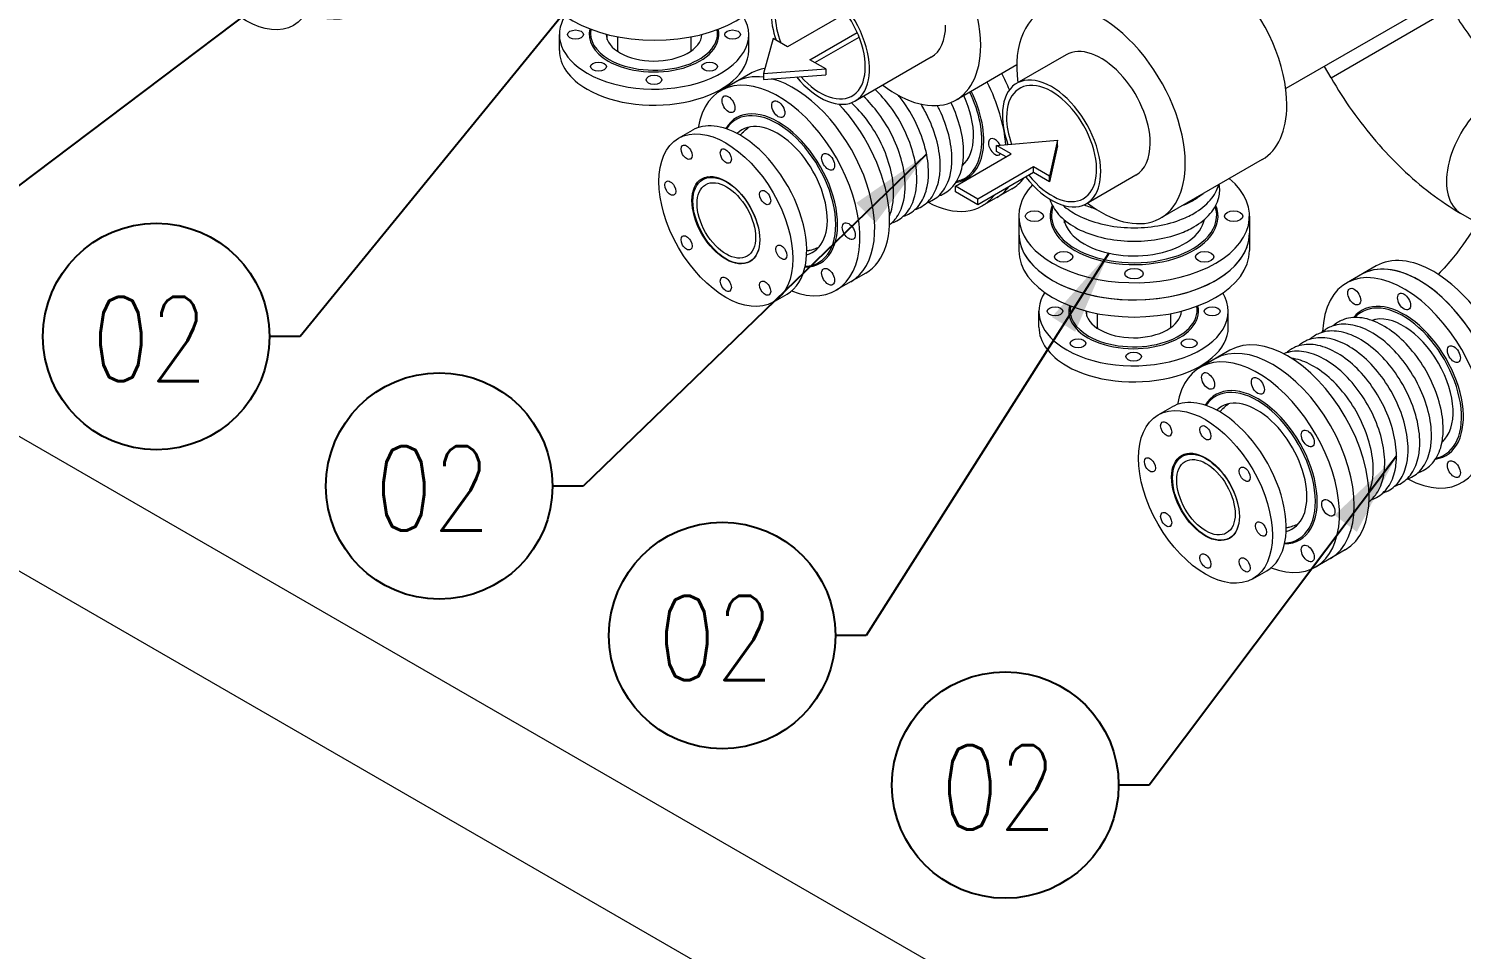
# Model space of a CAD drawing. Header units: millimetres. Extents: x -312439 to 477422, y -331570 to 212570.
# Drawn here: x 345390 to 347513, y 136313 to 137678 of the extents above; entities that cross this region are included whole.
import ezdxf

# ---------------------------------------------------------------- set-up
doc = ezdxf.new("R2010")
doc.units = ezdxf.units.MM
doc.layers.add('ARCONDTEXTO', color=4, linetype='Continuous')
doc.layers.add('TEXTO FORMATO', color=4, linetype='Continuous')
doc.styles.add('ROMAND', font='ROMAND.SHX')
doc.styles.add('ROMANS', font='romans.shx', dxfattribs={"height": 187.5})
doc.dimstyles.new('1-50 (MILIMETRO)', dxfattribs={"dimscale": 0, "dimtxt": 125, "dimasz": 125, "dimexe": 100, "dimexo": 100, "dimgap": 50, "dimtad": 0, "dimdec": 0, "dimzin": 0, "dimdsep": 46, "dimtxsty": 'ROMAND', "dimcen": -390, "dimclrd": 1, "dimclre": 1, "dimclrt": 3, "dimadec": 0, "dimazin": 0, "dimtfac": 1, "dimtdec": 0, "dimtix": 1, "dimtmove": 2, "dimatfit": 2, "dimfxl": 1, "dimtvp": 1, "dimtolj": 1, "dimtzin": 0, "dimarcsym": 0})

msp = doc.modelspace()

# ---------------------------------------------------------------- linework, layer by layer
at = {"color": 5, "linetype": 'Continuous', "lineweight": 0, "extrusion": (4.44089e-16, 0.816497, 0.57735)}
for p, q in [((341209.323, 139479.928), (347825.272, 135660.208)), ((341122.794, 139330.057), (347738.744, 135510.337)), ((347569.913, 137772.514), (347252.718, 137589.381)), ((347319.853, 137605.409), (347498.362, 137708.471)), ((346927.52, 137639.64), (346854.26, 137597.344)), ((346727.474, 137636.131), (346614.639, 137570.986)), ((346854.226, 137624.459), (346764.216, 137572.492)), ((347319.853, 137605.409), (347310.009, 137622.458)), ((346777.299, 137479.17), (346774.052, 137477.295)), ((347217.789, 137484.362), (347067.325, 137397.492)), ((347030.583, 137461.131), (346957.323, 137418.835)), ((347816.439, 137228.82), (347512.169, 137404.49)), ((347130.928, 137390.645), (347130.928, 137394.395))]:
    msp.add_line(p, q, dxfattribs=at)
at = {"color": 4, "linetype": 'Continuous', "lineweight": 0, "extrusion": (4.44089e-16, 0.816497, 0.57735)}
for p, q in [((346597.08, 137699.032), (346514.531, 137651.372)), ((346176.624, 137645.828), (346176.624, 137669.628)), ((346247.599, 137662.111), (346247.599, 137669.719)), ((346263.154, 137645.403), (346263.154, 137666.203)), ((346372.033, 137645.403), (346372.033, 137666.203)), ((346457.091, 137645.828), (346457.091, 137669.628)), ((346493.16, 137663.711), (346479.11, 137611.745)), ((346514.531, 137651.372), (346493.16, 137663.711)), ((346547.747, 137632.195), (346617.852, 137672.67)), ((346555.146, 137627.923), (346620.736, 137665.791)), ((346479.11, 137611.745), (346571.236, 137618.634)), ((346571.236, 137618.634), (346547.747, 137632.195)), ((346571.236, 137618.634), (346571.236, 137610.09)), ((346459.542, 137611.79), (346415.548, 137586.39)), ((346479.11, 137611.745), (346479.11, 137603.201)), ((346479.11, 137603.201), (346571.236, 137610.09)), ((346353.132, 137515.848), (346373.743, 137527.748)), ((346388.988, 137454.594), (346396.514, 137458.94)), ((346846.901, 137440.865), (346802.907, 137415.465)), ((346857.198, 137400.32), (346857.198, 137349.52)), ((346925.171, 137390.645), (346925.171, 137394.395)), ((347198.902, 137400.32), (347198.902, 137349.52)), ((346458.982, 137333.361), (346461.901, 137335.046)), ((347386.505, 137326.607), (347342.511, 137301.207)), ((346630.394, 137315.865), (346586.4, 137290.465)), ((346493.365, 137272.957), (346513.977, 137284.857)), ((346887.08, 137235.645), (346887.08, 137259.445)), ((346958.056, 137251.929), (346958.056, 137259.537)), ((346973.61, 137235.22), (346973.61, 137256.02)), ((347082.49, 137235.22), (347082.49, 137256.02)), ((347167.547, 137235.645), (347167.547, 137259.445)), ((347384.877, 137247.178), (347381.629, 137245.304)), ((347169.999, 137201.607), (347126.005, 137176.207)), ((347063.588, 137105.666), (347084.2, 137117.566)), ((347487.755, 137068.987), (347484.508, 137067.113)), ((347099.444, 137044.412), (347106.971, 137048.758)), ((347169.438, 136923.179), (347172.357, 136924.864)), ((347340.851, 136905.683), (347296.857, 136880.283)), ((347203.822, 136862.775), (347224.433, 136874.675))]:
    msp.add_line(p, q, dxfattribs=at)
at = {"color": 1, "linetype": 'Continuous', "lineweight": 0, "extrusion": (4.44089e-16, 0.816497, 0.57735)}
for p, q in [((346824.435, 137504.972), (346914.443, 137513.084)), ((346914.443, 137513.084), (346902.511, 137459.895)), ((346914.443, 137504.541), (346914.443, 137513.084)), ((346763.256, 137444.974), (346845.806, 137492.634)), ((346824.435, 137496.429), (346824.435, 137504.972)), ((346845.806, 137492.634), (346824.435, 137504.972)), ((346838.407, 137488.362), (346824.435, 137496.429)), ((346914.443, 137504.541), (346902.511, 137451.352)), ((346879.022, 137473.456), (346796.473, 137425.796)), ((346879.022, 137464.913), (346879.022, 137473.456)), ((346902.511, 137459.895), (346879.022, 137473.456)), ((346879.022, 137464.913), (346796.473, 137417.253)), ((346902.511, 137451.352), (346879.022, 137464.913)), ((346902.511, 137451.352), (346902.511, 137459.895)), ((346763.256, 137436.431), (346763.256, 137444.974)), ((346796.473, 137425.796), (346763.256, 137444.974)), ((346796.473, 137417.253), (346763.256, 137436.431)), ((346796.473, 137417.253), (346796.473, 137425.796))]:
    msp.add_line(p, q, dxfattribs=at)
at = {"color": 4, "linetype": 'Continuous', "lineweight": 0}
for centre, major_axis, start_param, end_param in [((345790.518, 137848.61), (-85.426, 147.962), 2.51913722, 6.89266877), ((346317.593, 137759.703), (-170.852, 0), 0, 3.14159265), ((346316.857, 137669.628), (-140.233, 0), 5.93304267, 7.06858347), ((346316.857, 137669.628), (-140.233, 0), 0.78539816, 3.48229878), ((346316.857, 137669.628), (96.142, 0), 2.98987482, 3.92699082), ((346316.857, 137671.228), (94.183, 0), 3.02695683, 3.92699082), ((346316.857, 137671.228), (-71.035, 0), 0.02553219, 3.1064533), ((346316.857, 137669.628), (96.142, 0), 3.92699082, 6.42546663), ((346316.857, 137671.228), (94.183, 0), 3.92699082, 6.38821398), ((346316.857, 137645.828), (140.233, 0), 3.14159265, 3.92699082), ((346316.857, 137645.828), (140.233, 0), 3.92699082, 6.28318531), ((346317.593, 137645.403), (54.44, 0), 3.14159265, 3.17467061), ((346317.593, 137645.403), (54.44, 0), 6.28301823, 6.28318531), ((346544.968, 137463.828), (85.426, -147.962), 2.91319563, 3.14159265), ((346500.974, 137438.428), (-85.426, 147.962), 2.51913722, 6.89266877), ((346522.971, 137451.128), (85.426, -147.962), 2.72774127, 3.14159265), ((346522.971, 137451.128), (85.426, -147.962), 0, 2.62345677), ((346717.481, 137563.428), (-85.426, 147.962), 4.01479336, 4.62143646), ((346739.478, 137576.128), (-85.426, 147.962), 4.46349798, 4.62143646), ((346717.481, 137563.428), (-62.156, 107.657), 2.91551375, 4.58723104), ((346716.095, 137562.628), (61.176, -105.96), 6.09968131, 7.72680837), ((346716.095, 137562.628), (52.358, -90.686), 0.10748611, 1.42205678), ((346500.974, 137438.428), (-62.156, 107.657), 2.82283109, 6.58897491), ((346499.589, 137437.628), (61.176, -105.96), 5.99359156, 9.70107507), ((346544.968, 137463.828), (85.426, -147.962), 0, 1.96685452), ((346443.86, 137406.303), (-70.117, 121.446), 5.49778714, 6.28318531), ((346499.589, 137437.628), (52.358, -90.686), 6.12241716, 9.57224947), ((346443.86, 137406.303), (-70.117, 121.446), 3.14159265, 5.49778714), ((346821.837, 137503.178), (-6.797, 11.773), 4.57312375, 8.6393798), ((347028.05, 137400.32), (-170.852, 0), 5.79121275, 7.06858347), ((346761.475, 137588.828), (-85.426, 147.962), 3.14159265, 3.37832565), ((347028.05, 137400.32), (-170.852, 0), 0.78539816, 3.74313099), ((346717.481, 137563.428), (-85.426, 147.962), 2.40088063, 3.37832565), ((346739.478, 137576.128), (-85.426, 147.962), 3.14159265, 3.37832565), ((347028.05, 137400.32), (-124.312, 0), 6.0571064, 7.06858347), ((347028.05, 137401.92), (122.352, 0), 2.95808865, 3.92699082), ((347028.05, 137400.32), (-124.312, 0), 0.78539816, 3.36767156), ((347028.05, 137401.92), (122.352, 0), 3.92699082, 6.46668931), ((347028.05, 137401.92), (104.716, 0), 3.24907876, 3.92699082), ((347028.05, 137401.92), (104.716, 0), 3.92699082, 6.1756992), ((347028.05, 137374.92), (170.852, 0), 3.14159265, 3.92699082), ((347028.05, 137374.92), (-170.852, 0), 0, 3.14159265), ((347028.05, 137374.92), (170.852, 0), 3.92699082, 6.28318531), ((347028.05, 137349.52), (-170.852, 0), 0, 3.14159265), ((347449.934, 137165.945), (85.426, -147.962), 0, 3.14159265), ((347427.937, 137153.245), (-85.426, 147.962), 2.40088063, 7.02389733), ((347449.934, 137165.945), (-85.426, 147.962), 5.49778714, 6.28318531), ((347471.931, 137178.645), (-85.426, 147.962), 5.49778714, 6.28318531), ((347449.934, 137165.945), (-85.426, 147.962), 3.14159265, 5.49778714), ((347471.931, 137178.645), (-85.426, 147.962), 3.14159265, 5.49778714), ((347027.314, 137259.445), (-140.233, 0), 5.93304267, 7.06858347), ((347027.314, 137259.445), (-140.233, 0), 0.78539816, 3.48229878), ((347027.314, 137259.445), (96.142, 0), 2.98987482, 3.92699082), ((347027.314, 137261.045), (94.183, 0), 3.02695683, 3.92699082), ((347027.314, 137261.045), (-71.035, 0), 0.02553219, 3.1064533), ((347027.314, 137259.445), (96.142, 0), 3.92699082, 6.42546663), ((347027.314, 137261.045), (94.183, 0), 3.92699082, 6.38821398), ((347427.937, 137153.245), (-62.156, 107.657), 2.91551375, 6.50926421), ((347426.551, 137152.445), (61.176, -105.96), 6.09968131, 9.60828196), ((347426.551, 137152.445), (52.358, -90.686), 0.10748611, 3.03410655), ((347027.314, 137235.645), (140.233, 0), 3.14159265, 3.92699082), ((347027.314, 137235.645), (140.233, 0), 3.92699082, 6.28318531), ((347028.05, 137235.22), (54.44, 0), 3.14159265, 3.17467061), ((347028.05, 137235.22), (54.44, 0), 6.28301823, 6.28318531), ((347233.428, 137040.945), (85.426, -147.962), 0, 3.14159265), ((347255.425, 137053.645), (85.426, -147.962), 0, 3.14159265), ((347211.431, 137028.245), (-85.426, 147.962), 2.51913722, 6.89266877), ((347154.316, 136996.12), (-70.117, 121.446), 5.49778714, 6.28318531), ((347211.431, 137028.245), (-62.156, 107.657), 2.82283109, 6.58897491), ((347210.045, 137027.445), (61.176, -105.96), 5.99359156, 9.70107507), ((347210.045, 137027.445), (52.358, -90.686), 6.12241716, 9.57224947), ((347154.316, 136996.12), (-70.117, 121.446), 3.14159265, 5.49778714)]:
    msp.add_ellipse(centre, major_axis=major_axis, ratio=0.57735027, start_param=start_param, end_param=end_param, dxfattribs=at)
for centre, major_axis in [((345712.792, 137804.585), (70.117, -121.446)), ((346200.507, 137669.628), (11.635, 0)), ((346433.208, 137669.628), (-11.635, 0)), ((346234.585, 137622.128), (11.635, 0)), ((346399.13, 137622.128), (-11.635, 0)), ((346316.857, 137602.452), (-11.635, 0)), ((346427.183, 137566.237), (-6.797, 11.773)), ((346500.974, 137558.928), (-6.797, 11.773)), ((346423.249, 137394.403), (70.117, -121.446)), ((346365.073, 137495.165), (5.818, -10.076)), ((346423.249, 137489.403), (-5.818, 10.076)), ((346574.765, 137481.031), (-6.797, 11.773)), ((346340.976, 137441.903), (5.818, -10.076)), ((346423.249, 137394.403), (-35.518, 61.518)), ((346423.985, 137393.978), (-34.997, 60.617)), ((346423.985, 137393.978), (-30.643, 53.075)), ((346481.424, 137427.99), (-5.818, 10.076)), ((346880.468, 137400.32), (-13.595, 0)), ((347175.632, 137400.32), (-13.595, 0)), ((346605.33, 137378.178), (-6.797, 11.773)), ((346365.073, 137360.815), (5.818, -10.076)), ((346505.521, 137346.903), (-5.818, 10.076)), ((346923.694, 137340.07), (-13.595, 0)), ((347132.406, 137340.07), (-13.595, 0)), ((346574.765, 137310.618), (-6.797, 11.773)), ((347028.05, 137315.114), (-13.595, 0)), ((346423.249, 137299.403), (5.818, -10.076)), ((346481.424, 137293.64), (5.818, -10.076)), ((347354.146, 137281.055), (-6.797, 11.773)), ((347427.937, 137273.745), (-6.797, 11.773)), ((346910.963, 137259.445), (11.635, 0)), ((347143.665, 137259.445), (-11.635, 0)), ((346945.041, 137211.945), (11.635, 0)), ((347109.586, 137211.945), (-11.635, 0)), ((347027.314, 137192.27), (-11.635, 0)), ((347501.728, 137195.849), (-6.797, 11.773)), ((347137.64, 137156.055), (-6.797, 11.773)), ((347211.431, 137148.745), (-6.797, 11.773)), ((347133.705, 136984.22), (70.117, -121.446)), ((347075.53, 137084.983), (5.818, -10.076)), ((347133.705, 137079.22), (-5.818, 10.076)), ((347285.222, 137070.849), (-6.797, 11.773)), ((347051.433, 137031.72), (5.818, -10.076)), ((347133.705, 136984.22), (-35.518, 61.518)), ((347134.441, 136983.795), (-34.997, 60.617)), ((347134.441, 136983.795), (-30.643, 53.075)), ((347191.88, 137017.808), (-5.818, 10.076)), ((347501.728, 137025.436), (-6.797, 11.773)), ((347315.787, 136967.995), (-6.797, 11.773)), ((347075.53, 136950.633), (5.818, -10.076)), ((347215.977, 136936.72), (-5.818, 10.076)), ((347133.705, 136889.22), (5.818, -10.076)), ((347191.88, 136883.458), (5.818, -10.076)), ((347285.222, 136900.436), (-6.797, 11.773))]:
    msp.add_ellipse(centre, major_axis=major_axis, ratio=0.57735027, dxfattribs=at)
at = {"color": 5, "linetype": 'Continuous', "lineweight": 0}
for centre, major_axis, start_param, end_param in [((346675.943, 137725.386), (88.273, -152.894), 0.78539816, 4.08902848), ((347129.516, 137637.256), (88.273, -152.894), 0.78539816, 3.14159265), ((346563.108, 137660.24), (-51.531, 89.255), 1.85246769, 7.06858347), ((346563.108, 137660.24), (-47.177, 81.713), 1.91049968, 7.06858347), ((346563.108, 137660.24), (-51.531, 89.255), 0.78539816, 1.23951318), ((346979.052, 137550.386), (88.273, -152.894), 0.78539816, 4.08902848), ((346563.108, 137660.24), (-47.177, 81.713), 0.78539816, 1.28508611), ((346675.943, 137725.386), (51.531, -89.255), 0, 0.78539816), ((346675.943, 137725.386), (88.273, -152.894), 5.33574948, 7.06858347), ((346979.052, 137550.386), (51.531, -89.255), 0.78539816, 3.14159265), ((346739.478, 137576.128), (85.426, -147.962), 1.32190533, 1.4798438), ((346905.791, 137508.089), (-51.531, 89.255), 1.80589108, 7.06858347), ((346905.791, 137508.089), (-47.177, 81.713), 1.82805733, 7.06858347), ((347563.701, 137493.745), (-51.531, -89.255), 3.14159265, 6.28318531), ((347129.516, 137637.256), (88.273, -152.894), 0, 0.78539816), ((346905.791, 137508.089), (-51.531, 89.255), 0.78539816, 1.26614031), ((346905.791, 137508.089), (-47.177, 81.713), 0.78539816, 1.26213385), ((346821.837, 137503.178), (-6.797, 11.773), 2.35619449, 3.43446465), ((346979.052, 137550.386), (51.531, -89.255), 0, 0.78539816), ((346717.481, 137563.428), (-85.426, 147.962), 3.88762293, 3.88935705), ((346979.052, 137550.386), (88.273, -152.894), 5.33574948, 7.06858347), ((346739.478, 137576.128), (85.426, -147.962), 0, 0.236733)]:
    msp.add_ellipse(centre, major_axis=major_axis, ratio=0.57735027, start_param=start_param, end_param=end_param, dxfattribs=at)
for points, knots in [([(347498.362, 137708.471), (347504.898, 137697.149), (347511.951, 137686.125), (347526.82, 137665.067), (347534.636, 137655.033), (347550.702, 137636.305), (347558.952, 137627.611), (347575.496, 137611.852), (347583.789, 137604.789), (347599.957, 137592.498), (347607.832, 137587.272), (347615.232, 137582.999)], [3.926990817, 3.926990817, 3.926990817, 3.926990817, 4.08407045, 4.08407045, 4.241150082, 4.241150082, 4.398229715, 4.398229715, 4.555309348, 4.555309348, 4.71238898, 4.71238898, 4.71238898, 4.71238898]), ([(347319.853, 137605.409), (347329.505, 137588.691), (347339.915, 137572.41), (347362.091, 137541.003), (347373.856, 137525.876), (347398.588, 137497.046), (347411.555, 137483.342), (347438.56, 137457.619), (347452.597, 137445.599), (347481.655, 137423.508), (347496.675, 137413.436), (347512.169, 137404.49)], [3.926990817, 3.926990817, 3.926990817, 3.926990817, 4.08407045, 4.08407045, 4.241150082, 4.241150082, 4.398229715, 4.398229715, 4.555309348, 4.555309348, 4.71238898, 4.71238898, 4.71238898, 4.71238898]), ([(347536.483, 137390.452), (347525.871, 137372.487), (347513.968, 137355.346), (347493.955, 137330.639), (347486.302, 137322.033), (347478.566, 137314.104)], [0.802650675, 0.802650675, 0.802650675, 0.802650675, 1.053396997, 1.053396997, 1.20100199, 1.20100199, 1.20100199, 1.20100199])]:
    msp.add_open_spline(points, degree=3, knots=knots, dxfattribs=at)
at = {"color": 4, "linetype": 'Continuous', "lineweight": 0}
for points, knots in [([(346688.863, 137444.863), (346688.863, 137456.218), (346687.241, 137468.369), (346681.016, 137493.073), (346676.42, 137505.621), (346664.754, 137529.877), (346657.694, 137541.582), (346642.725, 137561.773), (346635.016, 137570.474), (346626.902, 137578.066)], [0, 0, 0, 0, 0.32816351, 0.32816351, 0.65548399, 0.65548399, 0.98174571, 0.98174571, 1.26984001, 1.26984001, 1.26984001, 1.26984001]), ([(346706.183, 137454.863), (346706.183, 137466.218), (346704.561, 137478.369), (346698.337, 137503.073), (346693.741, 137515.621), (346682.074, 137539.877), (346675.014, 137551.582), (346660.046, 137571.773), (346652.337, 137580.474), (346644.223, 137588.066)], [0, 0, 0, 0, 0.32816351, 0.32816351, 0.65548399, 0.65548399, 0.98174571, 0.98174571, 1.26984001, 1.26984001, 1.26984001, 1.26984001]), ([(346723.504, 137464.863), (346723.504, 137476.218), (346721.882, 137488.369), (346715.657, 137513.073), (346711.061, 137525.621), (346699.395, 137549.877), (346692.335, 137561.582), (346682.51, 137574.835), (346680.585, 137577.311), (346678.616, 137579.726)], [0, 0, 0, 0, 0.32816351, 0.32816351, 0.65548399, 0.65548399, 0.98174571, 0.98174571, 1.05874203, 1.05874203, 1.05874203, 1.05874203]), ([(346671.792, 137434.922), (346671.792, 137446.298), (346670.166, 137458.467), (346663.93, 137483.206), (346659.325, 137495.77), (346647.64, 137520.052), (346640.569, 137531.769), (346625.498, 137552.085), (346617.682, 137560.883), (346609.454, 137568.542)], [0, 0, 0, 0, 0.32834736, 0.32834736, 0.65583782, 0.65583782, 0.98224611, 0.98224611, 1.27375617, 1.27375617, 1.27375617, 1.27375617]), ([(346740.824, 137474.863), (346740.824, 137486.218), (346739.203, 137498.369), (346732.978, 137523.073), (346728.382, 137535.621), (346719.472, 137554.145), (346716.064, 137560.411), (346712.361, 137566.48)], [0, 0, 0, 0, 0.328163505, 0.328163505, 0.655483987, 0.655483987, 0.827308525, 0.827308525, 0.827308525, 0.827308525]), ([(346758.145, 137484.863), (346758.145, 137496.218), (346756.523, 137508.369), (346750.298, 137533.073), (346745.702, 137545.621), (346738.794, 137559.984), (346737.687, 137562.186), (346736.541, 137564.372)], [0, 0, 0, 0, 0.328163505, 0.328163505, 0.655483987, 0.655483987, 0.715182061, 0.715182061, 0.715182061, 0.715182061]), ([(346775.465, 137494.863), (346775.465, 137506.218), (346773.844, 137518.369), (346767.619, 137543.073), (346763.023, 137555.621), (346757.011, 137568.12), (346756.841, 137568.472), (346756.669, 137568.823)], [0, 0, 0, 0, 0.328163505, 0.328163505, 0.655483987, 0.655483987, 0.664962533, 0.664962533, 0.664962533, 0.664962533]), ([(346444.594, 137520.375), (346445.56, 137521.528), (346446.573, 137522.657), (346449.658, 137525.859), (346451.854, 137527.852), (346455.375, 137530.616), (346456.589, 137531.501), (346457.835, 137532.344)], [3.719249102, 3.719249102, 3.719249102, 3.719249102, 3.762275347, 3.762275347, 3.844633082, 3.844633082, 3.886005703, 3.886005703, 3.886005703, 3.886005703]), ([(346738.214, 137430.27), (346740.838, 137431.107), (346743.37, 137432.164), (346752.72, 137437.072), (346758.668, 137442.476), (346768.127, 137456.27), (346771.53, 137464.77), (346774.809, 137480.705), (346775.465, 137487.623), (346775.465, 137494.863)], [5.37261634, 5.37261634, 5.37261634, 5.37261634, 5.474589709, 5.474589709, 5.767211043, 5.767211043, 6.073965029, 6.073965029, 6.283185307, 6.283185307, 6.283185307, 6.283185307]), ([(346703.573, 137410.27), (346706.197, 137411.107), (346708.729, 137412.164), (346718.079, 137417.072), (346724.027, 137422.476), (346733.486, 137436.27), (346736.889, 137444.77), (346740.168, 137460.705), (346740.824, 137467.623), (346740.824, 137474.863)], [5.37261634, 5.37261634, 5.37261634, 5.37261634, 5.474589709, 5.474589709, 5.767211043, 5.767211043, 6.073965029, 6.073965029, 6.283185307, 6.283185307, 6.283185307, 6.283185307]), ([(346720.894, 137420.27), (346723.517, 137421.107), (346726.049, 137422.164), (346735.399, 137427.072), (346741.347, 137432.476), (346750.806, 137446.27), (346754.21, 137454.77), (346757.488, 137470.705), (346758.145, 137477.623), (346758.145, 137484.863)], [5.37261634, 5.37261634, 5.37261634, 5.37261634, 5.474589709, 5.474589709, 5.767211043, 5.767211043, 6.073965029, 6.073965029, 6.283185307, 6.283185307, 6.283185307, 6.283185307]), ([(346668.932, 137390.27), (346671.556, 137391.107), (346674.088, 137392.164), (346683.438, 137397.072), (346689.386, 137402.476), (346698.845, 137416.27), (346702.248, 137424.77), (346705.527, 137440.705), (346706.183, 137447.623), (346706.183, 137454.863)], [5.37261634, 5.37261634, 5.37261634, 5.37261634, 5.474589709, 5.474589709, 5.767211043, 5.767211043, 6.073965029, 6.073965029, 6.283185307, 6.283185307, 6.283185307, 6.283185307]), ([(346686.253, 137400.27), (346688.876, 137401.107), (346691.408, 137402.164), (346700.758, 137407.072), (346706.706, 137412.476), (346716.165, 137426.27), (346719.569, 137434.77), (346722.847, 137450.705), (346723.504, 137457.623), (346723.504, 137464.863)], [5.37261634, 5.37261634, 5.37261634, 5.37261634, 5.474589709, 5.474589709, 5.767211043, 5.767211043, 6.073965029, 6.073965029, 6.283185307, 6.283185307, 6.283185307, 6.283185307]), ([(347116.421, 137384.387), (347126.255, 137390.064), (347134.596, 137396.749), (347147.177, 137411.513), (347151.509, 137419.582), (347155.058, 137434.444), (347155.229, 137441.069), (347154.018, 137447.544)], [0, 0, 0, 0, 0.328163505, 0.328163505, 0.648411862, 0.648411862, 0.892924687, 0.892924687, 0.892924687, 0.892924687]), ([(347116.421, 137404.387), (347126.255, 137410.064), (347134.596, 137416.749), (347146.961, 137431.259), (347151.207, 137439.019), (347153.303, 137447.131)], [0, 0, 0, 0, 0.328163505, 0.328163505, 0.637277054, 0.637277054, 0.637277054, 0.637277054]), ([(346665.643, 137387.536), (346669.863, 137390.732), (346673.57, 137394.671), (346681.524, 137406.27), (346684.928, 137414.77), (346688.206, 137430.705), (346688.863, 137437.623), (346688.863, 137444.863)], [5.569965798, 5.569965798, 5.569965798, 5.569965798, 5.767211043, 5.767211043, 6.073965029, 6.073965029, 6.283185307, 6.283185307, 6.283185307, 6.283185307]), ([(346665.653, 137400.505), (346667.417, 137404.793), (346668.798, 137409.395), (346671.133, 137420.732), (346671.792, 137427.667), (346671.792, 137434.922)], [5.916651137, 5.916651137, 5.916651137, 5.916651137, 6.073766391, 6.073766391, 6.283185307, 6.283185307, 6.283185307, 6.283185307]), ([(346903.263, 137425.45), (346903.587, 137424.358), (346903.949, 137423.273), (346907.24, 137414.419), (346912.11, 137407.076), (346925.498, 137393.368), (346934.249, 137387.088), (346954.659, 137376.45), (346966.366, 137372.126), (346991.413, 137365.907), (347004.744, 137364.006), (347031.707, 137362.773), (347045.332, 137363.435), (347071.577, 137367.258), (347084.19, 137370.42), (347103.11, 137377.478), (347110.076, 137380.723), (347116.421, 137384.387)], [4.09653202, 4.09653202, 4.09653202, 4.09653202, 4.1383608, 4.1383608, 4.44043772, 4.44043772, 4.76340526, 4.76340526, 5.09164712, 5.09164712, 5.41874426, 5.41874426, 5.74494249, 5.74494249, 6.07146428, 6.07146428, 6.28318531, 6.28318531, 6.28318531, 6.28318531]), ([(346922.776, 137416.45), (346928.918, 137410.986), (346936.198, 137406.072), (346954.659, 137396.45), (346966.366, 137392.126), (346991.413, 137385.907), (347004.744, 137384.006), (347031.707, 137382.773), (347045.332, 137383.435), (347071.577, 137387.258), (347084.19, 137390.42), (347103.11, 137397.478), (347110.076, 137400.723), (347116.421, 137404.387)], [4.50262584, 4.50262584, 4.50262584, 4.50262584, 4.76340526, 4.76340526, 5.09164712, 5.09164712, 5.41874426, 5.41874426, 5.74494249, 5.74494249, 6.07146428, 6.07146428, 6.28318531, 6.28318531, 6.28318531, 6.28318531]), ([(346560.739, 137354.11), (346559.386, 137353.452), (346558.012, 137352.843), (346553.858, 137351.176), (346551.034, 137350.271), (346546.474, 137349.139), (346544.744, 137348.785), (346543.019, 137348.503)], [0.826383277, 0.826383277, 0.826383277, 0.826383277, 0.867755899, 0.867755899, 0.950113634, 0.950113634, 1.000253251, 1.000253251, 1.000253251, 1.000253251]), ([(347468.601, 137074.681), (347468.601, 137086.036), (347466.979, 137098.186), (347460.755, 137122.89), (347456.159, 137135.439), (347444.492, 137159.695), (347437.432, 137171.4), (347421.531, 137192.849), (347412.692, 137202.589), (347394.041, 137219.148), (347384.229, 137225.955), (347364.524, 137235.852), (347354.625, 137238.944), (347335.952, 137240.793), (347327.134, 137239.671), (347314.285, 137234.362), (347309.692, 137231.443), (347305.665, 137227.78)], [0, 0, 0, 0, 0.32816351, 0.32816351, 0.65548399, 0.65548399, 0.98174571, 0.98174571, 1.30813582, 1.30813582, 1.63575105, 1.63575105, 1.96354502, 1.96354502, 2.27981164, 2.27981164, 2.48136529, 2.48136529, 2.48136529, 2.48136529]), ([(347485.922, 137084.681), (347485.922, 137096.036), (347484.3, 137108.186), (347478.075, 137132.89), (347473.479, 137145.439), (347461.813, 137169.695), (347454.753, 137181.4), (347438.851, 137202.849), (347430.013, 137212.589), (347411.362, 137229.148), (347401.55, 137235.955), (347381.844, 137245.852), (347371.945, 137248.944), (347353.272, 137250.793), (347344.454, 137249.671), (347331.605, 137244.362), (347327.012, 137241.443), (347322.986, 137237.78)], [0, 0, 0, 0, 0.32816351, 0.32816351, 0.65548399, 0.65548399, 0.98174571, 0.98174571, 1.30813582, 1.30813582, 1.63575105, 1.63575105, 1.96354502, 1.96354502, 2.27981164, 2.27981164, 2.48136529, 2.48136529, 2.48136529, 2.48136529]), ([(347433.96, 137054.681), (347433.96, 137066.036), (347432.338, 137078.186), (347426.114, 137102.89), (347421.518, 137115.439), (347409.851, 137139.695), (347402.791, 137151.4), (347386.89, 137172.849), (347378.051, 137182.589), (347359.4, 137199.148), (347349.588, 137205.955), (347329.883, 137215.852), (347319.984, 137218.944), (347301.311, 137220.793), (347292.493, 137219.671), (347279.644, 137214.362), (347275.051, 137211.443), (347271.024, 137207.78)], [0, 0, 0, 0, 0.32816351, 0.32816351, 0.65548399, 0.65548399, 0.98174571, 0.98174571, 1.30813582, 1.30813582, 1.63575105, 1.63575105, 1.96354502, 1.96354502, 2.27981164, 2.27981164, 2.48136529, 2.48136529, 2.48136529, 2.48136529]), ([(347451.281, 137064.681), (347451.281, 137076.036), (347449.659, 137088.186), (347443.434, 137112.89), (347438.838, 137125.439), (347427.172, 137149.695), (347420.112, 137161.4), (347404.21, 137182.849), (347395.372, 137192.589), (347376.721, 137209.148), (347366.909, 137215.955), (347347.203, 137225.852), (347337.304, 137228.944), (347318.631, 137230.793), (347309.813, 137229.671), (347296.964, 137224.362), (347292.371, 137221.443), (347288.345, 137217.78)], [0, 0, 0, 0, 0.32816351, 0.32816351, 0.65548399, 0.65548399, 0.98174571, 0.98174571, 1.30813582, 1.30813582, 1.63575105, 1.63575105, 1.96354502, 1.96354502, 2.27981164, 2.27981164, 2.48136529, 2.48136529, 2.48136529, 2.48136529]), ([(347399.319, 137034.681), (347399.319, 137046.036), (347397.697, 137058.186), (347391.473, 137082.89), (347386.877, 137095.439), (347375.21, 137119.695), (347368.15, 137131.4), (347352.249, 137152.849), (347343.41, 137162.589), (347324.759, 137179.148), (347314.947, 137185.955), (347295.242, 137195.852), (347285.343, 137198.944), (347266.67, 137200.793), (347257.852, 137199.671), (347249.9, 137196.386), (347249.795, 137196.342), (347249.692, 137196.298)], [0, 0, 0, 0, 0.32816351, 0.32816351, 0.65548399, 0.65548399, 0.98174571, 0.98174571, 1.30813582, 1.30813582, 1.63575105, 1.63575105, 1.96354502, 1.96354502, 2.27981164, 2.27981164, 2.28401584, 2.28401584, 2.28401584, 2.28401584]), ([(347416.64, 137044.681), (347416.64, 137056.036), (347415.018, 137068.186), (347408.793, 137092.89), (347404.197, 137105.439), (347392.531, 137129.695), (347385.471, 137141.4), (347369.569, 137162.849), (347360.731, 137172.589), (347342.08, 137189.148), (347332.268, 137195.955), (347312.562, 137205.852), (347302.663, 137208.944), (347283.99, 137210.793), (347275.172, 137209.671), (347262.323, 137204.362), (347257.73, 137201.443), (347253.704, 137197.78)], [0, 0, 0, 0, 0.32816351, 0.32816351, 0.65548399, 0.65548399, 0.98174571, 0.98174571, 1.30813582, 1.30813582, 1.63575105, 1.63575105, 1.96354502, 1.96354502, 2.27981164, 2.27981164, 2.48136529, 2.48136529, 2.48136529, 2.48136529]), ([(347382.248, 137024.74), (347382.248, 137036.116), (347380.623, 137048.285), (347374.386, 137073.024), (347369.782, 137085.588), (347358.096, 137109.87), (347351.026, 137121.586), (347335.1, 137143.055), (347326.249, 137152.802), (347307.568, 137169.372), (347297.739, 137176.183), (347278.816, 137185.669), (347269.724, 137188.643), (347260.929, 137189.823)], [0, 0, 0, 0, 0.32834736, 0.32834736, 0.65583782, 0.65583782, 0.98224611, 0.98224611, 1.30878744, 1.30878744, 1.63658278, 1.63658278, 1.9373305, 1.9373305, 1.9373305, 1.9373305]), ([(347155.051, 137110.193), (347156.017, 137111.346), (347157.029, 137112.475), (347160.115, 137115.677), (347162.311, 137117.669), (347165.831, 137120.433), (347167.045, 137121.319), (347168.292, 137122.162)], [3.719249102, 3.719249102, 3.719249102, 3.719249102, 3.762275347, 3.762275347, 3.844633082, 3.844633082, 3.886005703, 3.886005703, 3.886005703, 3.886005703]), ([(347414.03, 137000.087), (347416.653, 137000.925), (347419.185, 137001.981), (347428.535, 137006.89), (347434.483, 137012.294), (347443.942, 137026.088), (347447.346, 137034.588), (347450.624, 137050.522), (347451.281, 137057.441), (347451.281, 137064.681)], [5.37261634, 5.37261634, 5.37261634, 5.37261634, 5.474589709, 5.474589709, 5.767211043, 5.767211043, 6.073965029, 6.073965029, 6.283185307, 6.283185307, 6.283185307, 6.283185307]), ([(347431.35, 137010.087), (347433.974, 137010.925), (347436.506, 137011.981), (347445.856, 137016.89), (347451.804, 137022.294), (347461.263, 137036.088), (347464.666, 137044.588), (347467.945, 137060.522), (347468.601, 137067.441), (347468.601, 137074.681)], [5.37261634, 5.37261634, 5.37261634, 5.37261634, 5.474589709, 5.474589709, 5.767211043, 5.767211043, 6.073965029, 6.073965029, 6.283185307, 6.283185307, 6.283185307, 6.283185307]), ([(347448.671, 137020.087), (347451.294, 137020.925), (347453.826, 137021.981), (347463.176, 137026.89), (347469.124, 137032.294), (347478.583, 137046.088), (347481.987, 137054.588), (347485.265, 137070.522), (347485.922, 137077.441), (347485.922, 137084.681)], [5.37261634, 5.37261634, 5.37261634, 5.37261634, 5.474589709, 5.474589709, 5.767211043, 5.767211043, 6.073965029, 6.073965029, 6.283185307, 6.283185307, 6.283185307, 6.283185307]), ([(347379.389, 136980.087), (347382.012, 136980.925), (347384.544, 136981.981), (347393.894, 136986.89), (347399.842, 136992.294), (347409.301, 137006.088), (347412.705, 137014.588), (347415.983, 137030.522), (347416.64, 137037.441), (347416.64, 137044.681)], [5.37261634, 5.37261634, 5.37261634, 5.37261634, 5.474589709, 5.474589709, 5.767211043, 5.767211043, 6.073965029, 6.073965029, 6.283185307, 6.283185307, 6.283185307, 6.283185307]), ([(347396.709, 136990.087), (347399.333, 136990.925), (347401.865, 136991.981), (347411.215, 136996.89), (347417.163, 137002.294), (347426.622, 137016.088), (347430.025, 137024.588), (347433.304, 137040.522), (347433.96, 137047.441), (347433.96, 137054.681)], [5.37261634, 5.37261634, 5.37261634, 5.37261634, 5.474589709, 5.474589709, 5.767211043, 5.767211043, 6.073965029, 6.073965029, 6.283185307, 6.283185307, 6.283185307, 6.283185307]), ([(347376.099, 136977.354), (347380.319, 136980.55), (347384.027, 136984.489), (347391.981, 136996.088), (347395.384, 137004.588), (347398.662, 137020.522), (347399.319, 137027.441), (347399.319, 137034.681)], [5.569965798, 5.569965798, 5.569965798, 5.569965798, 5.767211043, 5.767211043, 6.073965029, 6.073965029, 6.283185307, 6.283185307, 6.283185307, 6.283185307]), ([(347376.11, 136990.323), (347377.874, 136994.61), (347379.255, 136999.213), (347381.589, 137010.55), (347382.248, 137017.485), (347382.248, 137024.74)], [5.916651137, 5.916651137, 5.916651137, 5.916651137, 6.073766391, 6.073766391, 6.283185307, 6.283185307, 6.283185307, 6.283185307]), ([(347271.195, 136943.927), (347269.842, 136943.269), (347268.468, 136942.661), (347264.314, 136940.994), (347261.491, 136940.089), (347256.93, 136938.957), (347255.2, 136938.603), (347253.475, 136938.321)], [0.826383277, 0.826383277, 0.826383277, 0.826383277, 0.867755899, 0.867755899, 0.950113634, 0.950113634, 1.000253251, 1.000253251, 1.000253251, 1.000253251])]:
    msp.add_open_spline(points, degree=3, knots=knots, dxfattribs=at)
at = {"color": 5, "linetype": 'Continuous', "lineweight": 0}
for points in [[(347116.421, 137424.387), (347121.412, 137427.268), (347126.019, 137430.408), (347130.178, 137433.78)], [(346954.138, 137417.21), (346959.504, 137414.93), (346965.162, 137412.905), (346971.046, 137411.155)], [(347100.217, 137416.482), (347105.961, 137418.836), (347111.387, 137421.48), (347116.421, 137424.387)]]:
    msp.add_open_spline(points, degree=3, dxfattribs=at)
at = {"layer": 'TEXTO FORMATO', "color": 1}
for centre in [(345579.495, 137221.996), (345998.736, 137000.343), (346417.977, 136778.689), (346837.218, 136557.036)]:
    msp.add_circle(centre, 167.835, dxfattribs=at)

# ---------------------------------------------------------------- texts
at = {"layer": 'ARCONDTEXTO', "color": 3, "linetype": 'Continuous', "lineweight": -3, "style": 'ROMANS', "width": 0.8}
for p in [(345484.176, 137155.931), (345903.417, 136934.277), (346322.659, 136712.624), (346741.9, 136490.97)]:
    msp.add_text('02', height=125, dxfattribs=at).set_placement(p)

# ---------------------------------------------------------------- leaders
at = {"layer": 'TEXTO FORMATO'}
for points in [[(345567.391, 138267.3), (344954.181, 137665.304), (344908.848, 137665.304)], [(345972.15, 137896.553), (345373.422, 137443.65), (345328.089, 137443.65)], [(346277.848, 137817.117), (345792.663, 137221.996), (345747.33, 137221.996)], [(346720.718, 137492.038), (346211.904, 137000.343), (346166.571, 137000.343)], [(346990.399, 137345.506), (346631.146, 136778.689), (346585.812, 136778.689)], [(347416.64, 137044.681), (347050.387, 136557.036), (347005.053, 136557.036)]]:
    msp.add_leader(points, dimstyle='1-50 (MILIMETRO)', override={"dimscale": 1}, dxfattribs=at)

doc.saveas('drawing.dxf')
